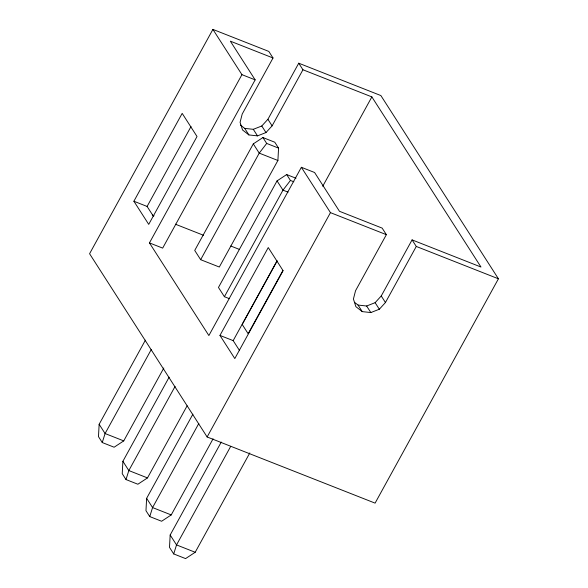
<?xml version="1.0" encoding="UTF-8"?>
<svg xmlns="http://www.w3.org/2000/svg" width="588" height="588" viewBox="0 0 588 588"><rect width="100%" height="100%" fill="white"/><g stroke="black" fill="none" stroke-linecap="round" stroke-linejoin="round"><path stroke-width="0.88" d="M145.39 340.165L99.144 424.286L98.483 436.656L102.253 442.543L114.123 447.218L123.745 440.89L163.824 367.985M169.138 377.18L122.892 461.301L122.231 473.671L126.001 479.558L137.871 484.233L147.485 477.912L187.131 405.801M192.886 414.195L146.632 498.323L145.971 510.693L149.749 516.58L161.619 521.255L171.233 514.926L213.076 438.817M221.264 442.073L170.167 535.006L169.506 547.377L173.71 553.925L185.58 558.6L195.194 552.272L249.812 452.929M277.904 160.48L278.565 148.11L274.787 142.222L262.917 137.548L253.303 143.876L194.724 250.429L200.655 259.683L219.317 267.033L277.904 160.48L259.234 153.13L253.303 143.876M102.253 442.543L105.083 433.54L151.329 349.419M126.001 479.558L128.823 470.562L175.07 386.434M149.749 516.58L152.571 507.576L198.817 423.456M173.71 553.925L176.532 544.922L230.702 446.38M298.741 63.203L302.945 69.766L272.112 125.847L265.989 132.55L257.5 135.879L248.915 134.939L242.543 129.985L240.08 122.341L242.197 114.065L273.023 57.977L268.819 51.421L212.907 29.4L89.582 253.729L207.13 436.972L375.093 503.13L498.418 278.793L380.87 95.557L298.741 63.203L267.907 119.291L261.785 125.994L253.296 129.316L244.711 128.382L240.463 125.075M133.88 201.236L182.184 113.374L197.024 136.512L148.72 224.373L133.88 201.236L147.103 206.447L153.534 216.472M147.103 206.447L191.012 126.567M354.505 302.313L358.048 305.062L366.633 306.003L375.122 302.673L381.245 295.97L412.078 239.889L416.282 246.446L385.449 302.526L379.326 309.229L370.837 312.559L362.252 311.618L355.88 306.664L353.417 299.027L355.534 290.744L386.367 234.663L382.156 228.107L339.467 211.29L314.587 172.497L301.365 167.293L208.872 335.542L149.448 242.903L241.94 74.654L212.907 29.4M273.023 57.977L230.342 41.167L255.163 79.865L162.67 248.114L149.448 242.903M200.655 259.683L259.234 153.13L266.695 143.435L262.917 137.548M295.992 178.237L286.665 174.562L277.044 180.891L218.464 287.451L224.403 296.705L229.496 298.704M224.403 296.705L282.982 190.144L290.435 180.45L286.665 174.562M219.956 335.425L268.26 247.563L283.1 270.693L234.803 358.562L219.956 335.425L233.179 340.628L239.61 350.654M233.179 340.628L277.095 260.756M277.007 261.175L242.212 324.466L248.151 333.719L282.946 270.429M322.731 186.264L371.859 96.902L302.945 69.766M207.13 436.972L330.456 212.643L301.365 167.293M241.94 74.654L255.163 79.865M266.695 143.435L278.565 148.11M290.435 180.45L293.831 181.788M412.078 239.889L480.984 267.033L371.859 96.902M288.076 192.151L282.982 190.144L277.044 180.891M330.456 212.643L386.367 234.663M416.282 246.446L498.418 278.793M152.336 215.12L154.041 215.796M175.356 224.19L203.485 235.266M230.768 246.012L239.294 249.371M123.745 440.89L105.083 433.54L99.144 424.286M147.485 477.912L128.823 470.562L122.892 461.301M171.233 514.926L152.571 507.576L146.632 498.323M195.194 552.272L176.532 544.922L170.167 535.006M267.907 119.291L272.112 125.847M381.245 295.97L385.449 302.526M261.785 125.994L265.989 132.55M375.122 302.673L379.326 309.229M253.296 129.316L257.5 135.879M366.633 306.003L370.837 312.559M244.711 128.382L248.915 134.939M358.048 305.062L362.252 311.618"/></g></svg>
